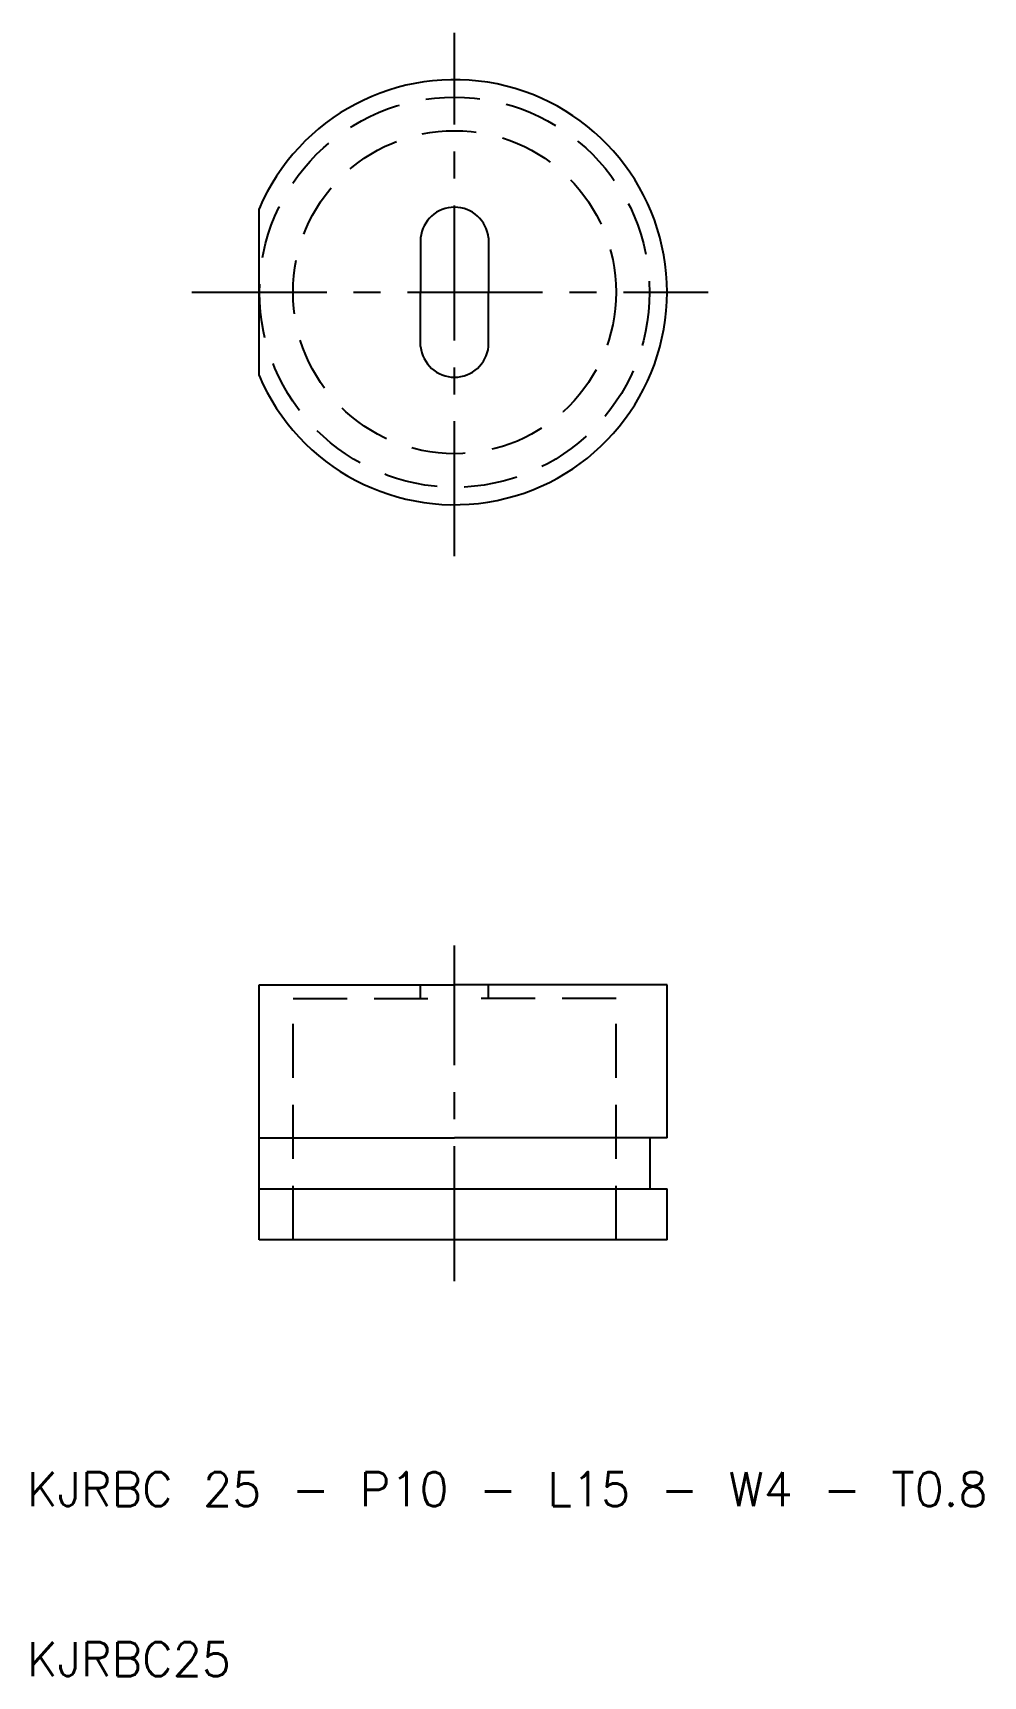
# Model space of a CAD drawing. Extents: x 10.3 to 66.2, y 10 to 106.7.
import ezdxf

# ---------------------------------------------------------------- set-up
doc = ezdxf.new("R2010")
doc.units = 0
doc.header["$LTSCALE"] = 0.25
doc.linetypes.add('CENTER', pattern=[50.8, 31.75, -6.35, 6.35, -6.35])
doc.linetypes.add('DASHED', pattern=[19.05, 12.7, -6.35])
doc.layers.get('0').update_dxf_attribs({"linetype": 'CONTINUOUS'})
doc.layers.add('CENTER', color=1, linetype='CENTER')
doc.styles.get("Standard").update_dxf_attribs({"font": 'txt.shx'})

msp = doc.modelspace()

# ---------------------------------------------------------------- linework, layer by layer
at = {"color": 7, "linetype": 'CONTINUOUS'}
for p, q in [((23.649, 86.508), (23.649, 96.306)), ((33.149, 94.599), (33.149, 91.407)), ((37.149, 94.599), (37.149, 91.407)), ((33.149, 88.216), (33.149, 91.407)), ((37.149, 88.216), (37.149, 91.407)), ((23.649, 50.661), (35.149, 50.661)), ((23.649, 41.661), (23.649, 50.661)), ((47.649, 50.661), (35.149, 50.661)), ((47.649, 41.661), (47.649, 50.661)), ((23.649, 41.661), (35.149, 41.661)), ((23.649, 38.661), (23.649, 41.661)), ((47.649, 41.661), (35.149, 41.661)), ((46.649, 38.661), (46.649, 41.661)), ((23.649, 38.661), (47.649, 38.661)), ((23.649, 35.661), (23.649, 38.661)), ((47.649, 35.661), (47.649, 38.661)), ((47.649, 35.661), (23.649, 35.661))]:
    msp.add_line(p, q, dxfattribs=at)
at = {"color": 3, "linetype": 'DASHED'}
for p, q in [((33.149, 49.861), (33.149, 50.661)), ((37.149, 49.861), (37.149, 50.661)), ((25.649, 49.861), (35.149, 49.861)), ((25.649, 35.661), (25.649, 49.861)), ((44.649, 49.861), (35.149, 49.861)), ((44.649, 35.661), (44.649, 49.861))]:
    msp.add_line(p, q, dxfattribs=at)
for radius in [11.474, 9.5]:
    msp.add_circle((35.149, 91.407), radius, dxfattribs=at)
at = {"color": 7, "linetype": 'CONTINUOUS'}
for centre, radius, start, end in [((35.149, 91.407), 12.5, 203.07392, 156.92608), ((35.149, 94.397), 2.01, 5.75363, 174.24637), ((35.149, 88.417), 2.01, 185.75363, 354.24637)]:
    msp.add_arc(centre, radius, start, end, dxfattribs=at)
at = {"layer": 'CENTER', "color": 1, "linetype": 'CENTER'}
for p, q in [((35.149, 75.874), (35.149, 106.662)), ((19.69, 91.407), (50.076, 91.407)), ((35.149, 33.233), (35.149, 52.985))]:
    msp.add_line(p, q, dxfattribs=at)

# ---------------------------------------------------------------- texts
at = {"color": 7, "linetype": 'CONTINUOUS'}
for s, p in [('KJRBC 25 - P10 - L15 - W4 - T0.8', (10, 20)), ('KJRBC25', (10, 10))]:
    msp.add_text(s, height=2, dxfattribs=at).set_placement(p)

doc.saveas('drawing.dxf')
